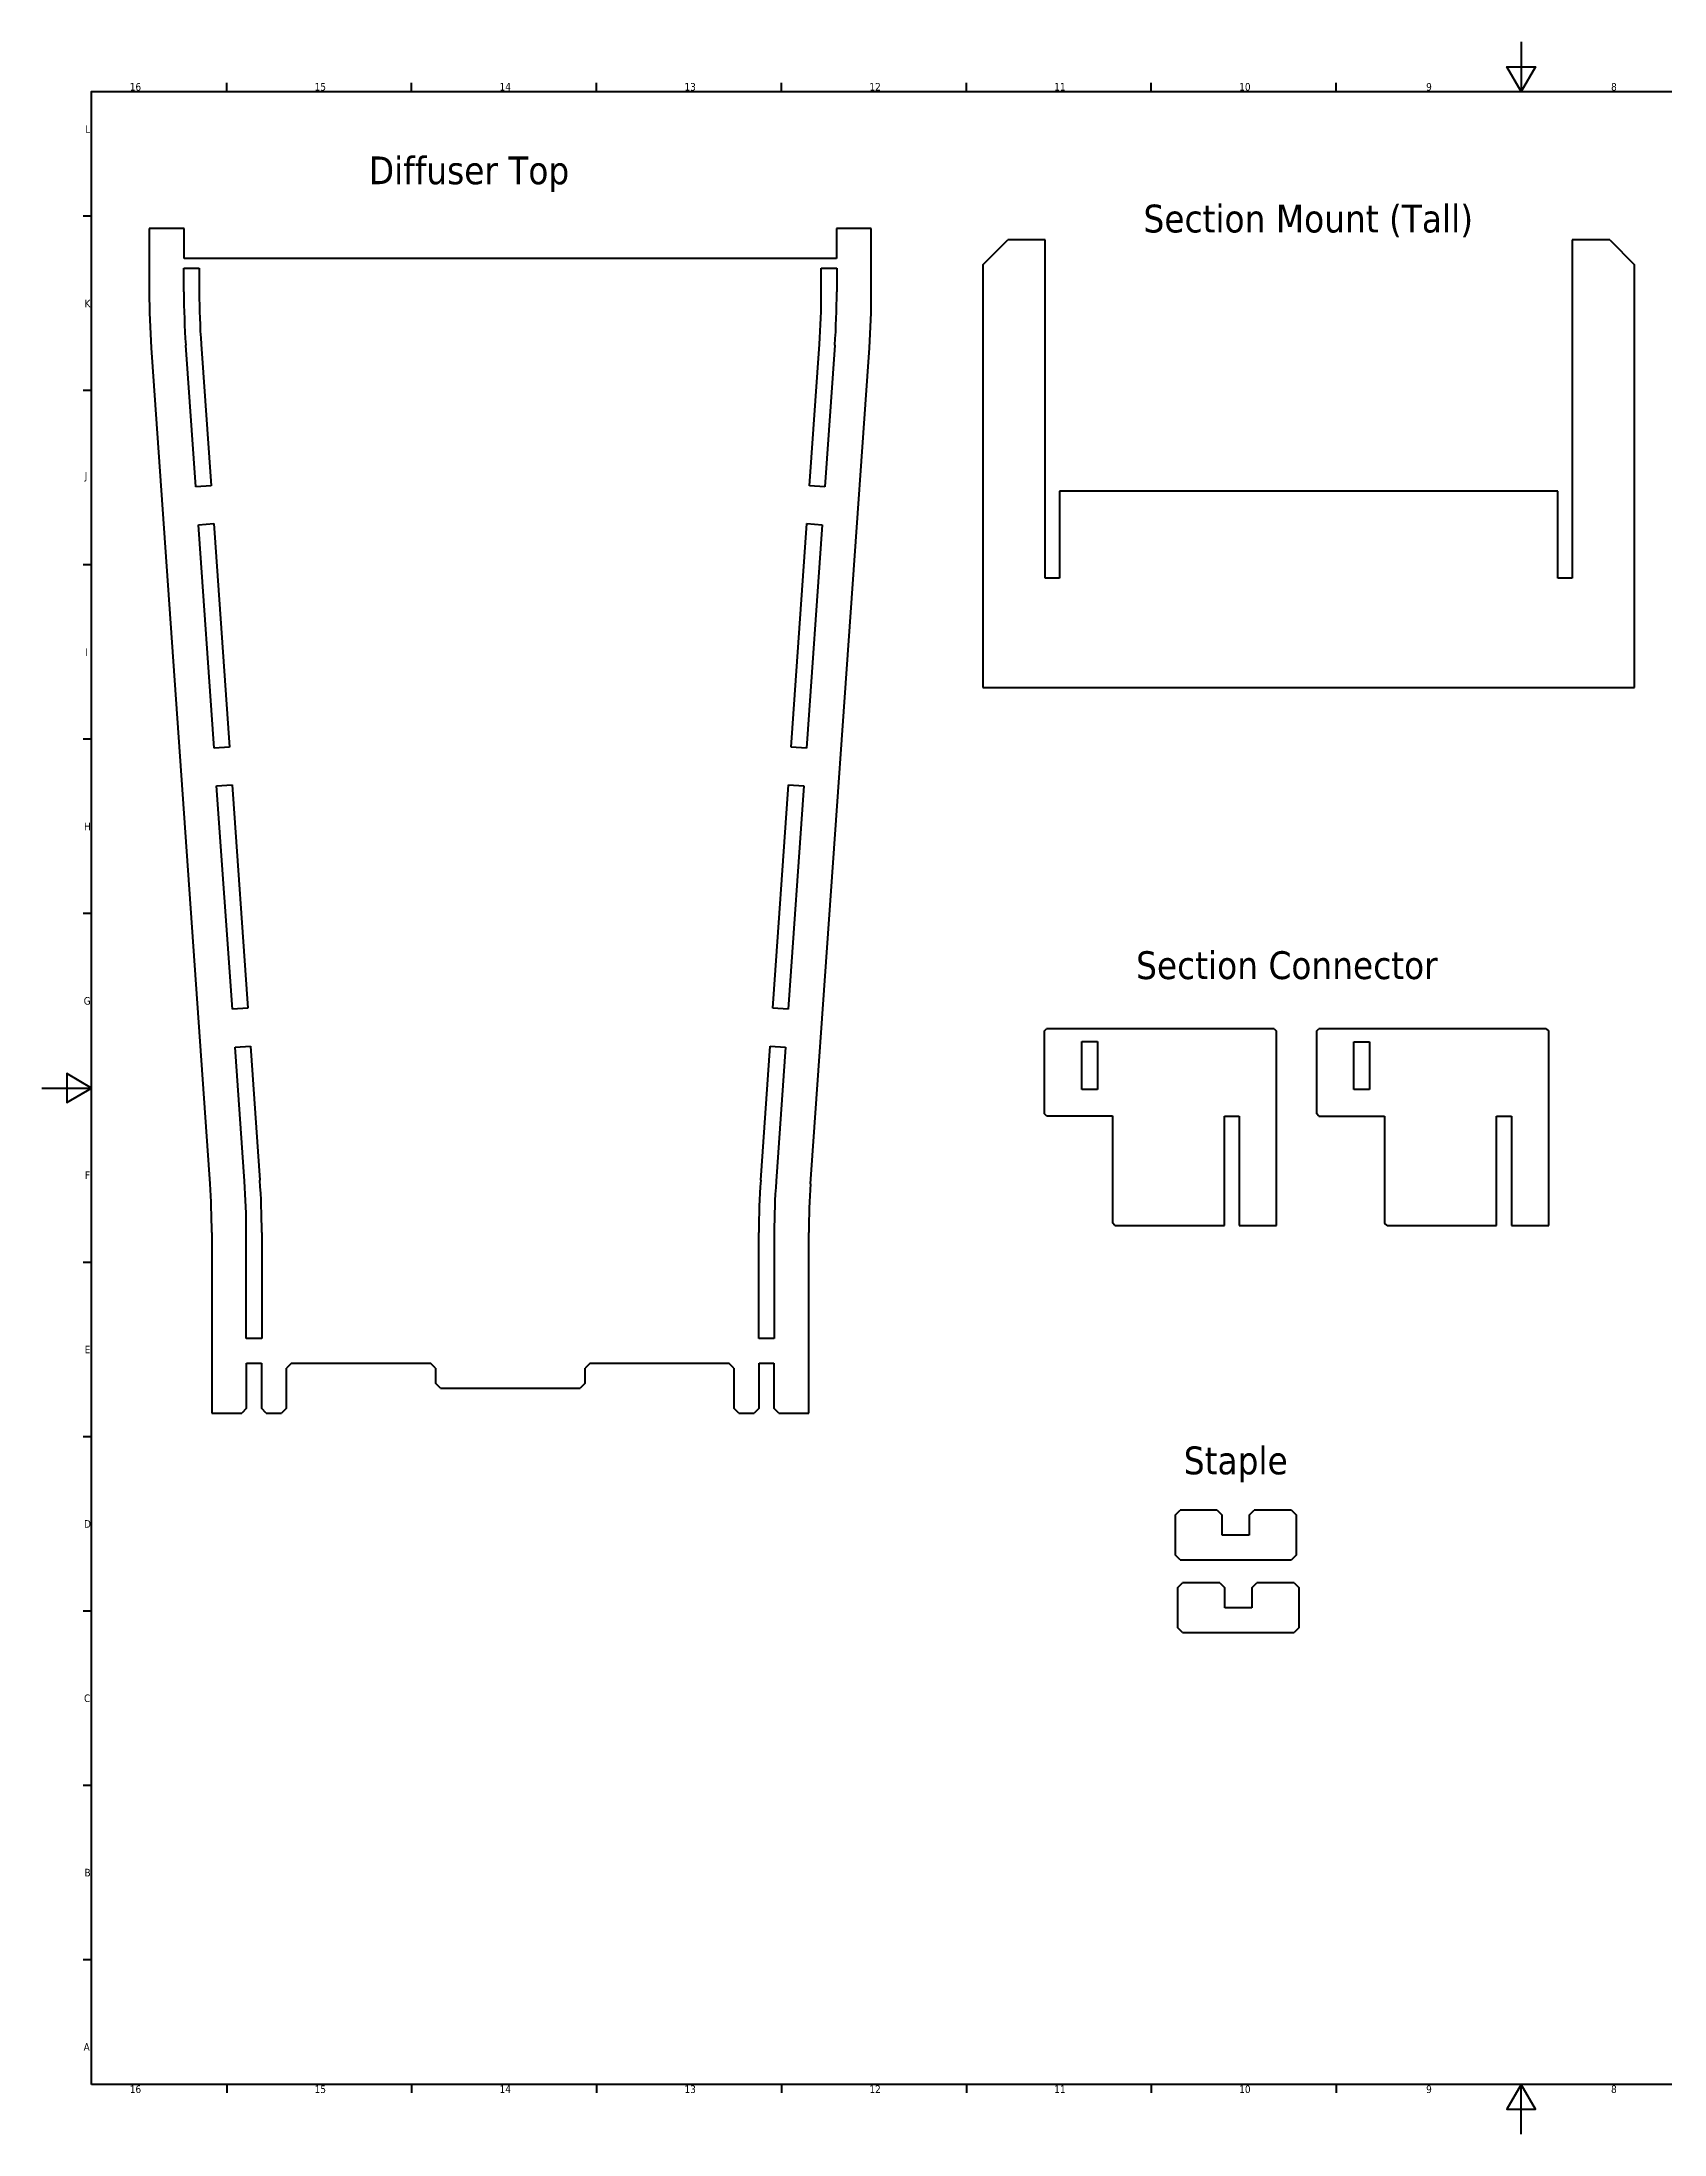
# Model space of a CAD drawing. Header units: inches. Extents: x 0 to 46.8, y 0 to 33.1.
# Drawn here: x 0 to 25.67, y 0 to 33.11 of the extents above; entities that cross this region are included whole.
import ezdxf

# ---------------------------------------------------------------- set-up
doc = ezdxf.new("R2010")
doc.units = ezdxf.units.IN
doc.header["$MEASUREMENT"] = 0
for name, color, linetype, lineweight in [('Border (ANSI)', 7, 'Continuous', 70), ('Symbol (ANSI)', 7, 'Continuous', 25), ('Visible (ANSI)', 7, 'Continuous', 50)]:
    doc.layers.add(name, color=color, linetype=linetype, lineweight=lineweight)
doc.styles.add('Note Text (ANSI)', font='tahoma.ttf')

# ---------------------------------------------------------------- blocks, each defined once
blk = doc.blocks.new('Borders Default Border')
at = {"layer": 'Border (ANSI)'}
for p, q in [((2.926, 32.323), (2.926, 32.459)), ((5.851, 32.323), (5.851, 32.459)), ((8.777, 32.323), (8.777, 32.459)), ((11.703, 32.323), (11.703, 32.459)), ((14.628, 32.323), (14.628, 32.459)), ((17.554, 32.323), (17.554, 32.459)), ((20.48, 32.323), (20.48, 32.459)), ((0.787, 30.351), (0.652, 30.351)), ((0.787, 27.592), (0.652, 27.592)), ((0.787, 24.833), (0.652, 24.833)), ((0.787, 22.073), (0.652, 22.073)), ((0.787, 19.314), (0.652, 19.314)), ((0.787, 13.796), (0.652, 13.796)), ((0.787, 11.037), (0.652, 11.037)), ((0.787, 8.278), (0.652, 8.278)), ((0.787, 5.518), (0.652, 5.518)), ((0.787, 2.759), (0.652, 2.759)), ((2.926, 0.787), (2.926, 0.652)), ((5.851, 0.787), (5.851, 0.652)), ((8.777, 0.787), (8.777, 0.652)), ((11.703, 0.787), (11.703, 0.652)), ((14.628, 0.787), (14.628, 0.652)), ((17.554, 0.787), (17.554, 0.652)), ((20.48, 0.787), (20.48, 0.652))]:
    blk.add_line(p, q, dxfattribs=at)
at = {"layer": 'Border (ANSI)', "flags": 128}
for points in [[(23.406, 33.11), (23.406, 32.323), (23.178, 32.717), (23.633, 32.717), (23.406, 32.323)], [(0.787, 0.787), (0.787, 32.323), (46.024, 32.323), (46.024, 0.787), (0.787, 0.787)], [(0, 16.555), (0.787, 16.555), (0.394, 16.782), (0.394, 16.328), (0.787, 16.555)], [(23.406, 0), (23.406, 0.787), (23.178, 0.394), (23.633, 0.394), (23.406, 0.787)]]:
    blk.add_lwpolyline(points, dxfattribs=at)
at = {"layer": 'Border (ANSI)', "char_height": 0.12, "attachment_point": 7, "style": 'Note Text (ANSI)'}
for s, insert in [('16', (1.391, 32.336)), ('15', (4.316, 32.336)), ('14', (7.242, 32.339)), ('13', (10.168, 32.336)), ('12', (13.094, 32.339)), ('11', (16.019, 32.339)), ('10', (18.945, 32.336)), ('9', (21.903, 32.336)), ('8', (24.829, 32.336)), ('L', (0.683, 31.671)), ('K', (0.675, 28.911)), ('J', (0.678, 26.151)), ('I', (0.688, 23.393)), ('H', (0.668, 20.634)), ('G', (0.662, 17.872)), ('F', (0.681, 15.116)), ('E', (0.677, 12.356)), ('D', (0.668, 9.597)), ('C', (0.667, 6.836)), ('B', (0.675, 4.079)), ('A', (0.661, 1.32)), ('16', (1.391, 0.649)), ('15', (4.316, 0.649)), ('14', (7.242, 0.652)), ('13', (10.168, 0.649)), ('12', (13.094, 0.652)), ('11', (16.019, 0.652)), ('10', (18.945, 0.649)), ('9', (21.903, 0.649)), ('8', (24.829, 0.649))]:
    blk.add_mtext(s, dxfattribs=dict(at, insert=insert))

msp = doc.modelspace()

# ---------------------------------------------------------------- linework, layer by layer
at = {"layer": 'Visible (ANSI)'}
for p, q in [((1.699, 30.155), (1.699, 29.153)), ((2.25, 30.155), (1.699, 30.155)), ((2.25, 29.683), (2.25, 30.155)), ((13.124, 30.155), (12.573, 30.155)), ((12.573, 30.155), (12.573, 29.683)), ((13.124, 29.153), (13.124, 30.155)), ((14.89, 29.584), (15.283, 29.978)), ((15.874, 29.978), (15.283, 29.978)), ((15.874, 24.624), (15.874, 29.978)), ((24.807, 29.978), (24.216, 29.978)), ((24.216, 29.978), (24.216, 24.624)), ((24.807, 29.978), (25.201, 29.584)), ((2.246, 29.153), (2.246, 29.529)), ((2.246, 29.529), (2.49, 29.529)), ((12.573, 29.683), (2.25, 29.683)), ((2.49, 29.529), (2.49, 29.153)), ((12.333, 29.153), (12.333, 29.529)), ((12.333, 29.529), (12.577, 29.529)), ((12.577, 29.529), (12.577, 29.153)), ((14.89, 29.584), (14.89, 22.892)), ((25.201, 22.892), (25.201, 29.584)), ((1.73, 28.269), (2.66, 15.041)), ((2.434, 26.067), (2.276, 28.308)), ((2.52, 28.325), (2.677, 26.085)), ((12.146, 26.085), (12.304, 28.325)), ((12.163, 15.041), (13.093, 28.269)), ((12.547, 28.308), (12.39, 26.067)), ((2.677, 26.085), (2.434, 26.067)), ((12.39, 26.067), (12.146, 26.085)), ((23.986, 26.002), (16.104, 26.002)), ((16.104, 26.002), (16.104, 24.624)), ((23.986, 24.624), (23.986, 26.002)), ((2.476, 25.469), (2.719, 25.486)), ((2.724, 21.934), (2.476, 25.469)), ((2.719, 25.486), (2.968, 21.951)), ((11.856, 21.951), (12.104, 25.486)), ((12.348, 25.469), (12.099, 21.934)), ((12.104, 25.486), (12.348, 25.469)), ((16.104, 24.624), (15.874, 24.624)), ((24.216, 24.624), (23.986, 24.624)), ((14.89, 22.892), (25.201, 22.892)), ((2.968, 21.951), (2.724, 21.934)), ((12.099, 21.934), (11.856, 21.951)), ((2.766, 21.335), (3.01, 21.352)), ((3.015, 17.8), (2.766, 21.335)), ((3.01, 21.352), (3.258, 17.817)), ((11.565, 17.817), (11.814, 21.352)), ((12.057, 21.335), (11.809, 17.8)), ((11.814, 21.352), (12.057, 21.335)), ((3.258, 17.817), (3.015, 17.8)), ((11.809, 17.8), (11.565, 17.817)), ((3.057, 17.201), (3.3, 17.218)), ((3.3, 17.218), (3.45, 15.097)), ((11.374, 15.097), (11.523, 17.218)), ((11.523, 17.218), (11.767, 17.201)), ((15.859, 17.455), (15.898, 17.494)), ((15.859, 17.455), (15.859, 16.152)), ((19.497, 17.494), (15.898, 17.494)), ((16.453, 16.534), (16.453, 17.29)), ((16.453, 17.29), (16.701, 17.29)), ((16.701, 17.29), (16.701, 16.534)), ((19.497, 17.494), (19.536, 17.455)), ((19.536, 14.38), (19.536, 17.455)), ((20.166, 17.454), (20.205, 17.493)), ((20.166, 17.454), (20.166, 16.151)), ((23.804, 17.493), (20.205, 17.493)), ((20.76, 16.532), (20.76, 17.288)), ((20.76, 17.288), (21.009, 17.288)), ((21.009, 17.288), (21.009, 16.532)), ((23.804, 17.493), (23.843, 17.454)), ((23.843, 14.379), (23.843, 17.454)), ((3.206, 15.08), (3.057, 17.201)), ((11.767, 17.201), (11.617, 15.08)), ((16.701, 16.534), (16.453, 16.534)), ((21.009, 16.532), (20.76, 16.532)), ((15.898, 16.113), (15.859, 16.152)), ((15.898, 16.113), (16.938, 16.113)), ((16.938, 16.113), (16.938, 14.42)), ((18.711, 16.111), (18.943, 16.111)), ((18.711, 14.38), (18.711, 16.111)), ((18.943, 16.111), (18.943, 14.38)), ((20.205, 16.111), (20.166, 16.151)), ((20.205, 16.111), (21.245, 16.111)), ((21.245, 16.111), (21.245, 14.418)), ((23.018, 16.109), (23.251, 16.109)), ((23.018, 14.379), (23.018, 16.109)), ((23.251, 16.109), (23.251, 14.379)), ((2.687, 14.268), (2.687, 11.411)), ((3.235, 12.592), (3.235, 14.268)), ((3.479, 14.268), (3.479, 12.592)), ((11.345, 12.592), (11.345, 14.268)), ((11.589, 14.268), (11.589, 12.592)), ((12.136, 11.411), (12.136, 14.268)), ((16.977, 14.38), (16.938, 14.42)), ((16.977, 14.38), (18.711, 14.38)), ((18.943, 14.38), (19.536, 14.38)), ((21.284, 14.379), (21.245, 14.418)), ((21.284, 14.379), (23.018, 14.379)), ((23.251, 14.379), (23.843, 14.379)), ((3.479, 12.592), (3.235, 12.592)), ((11.589, 12.592), (11.345, 12.592)), ((3.24, 11.49), (3.24, 12.199)), ((3.24, 12.199), (3.473, 12.199)), ((3.473, 12.199), (3.473, 11.49)), ((3.951, 12.203), (3.872, 12.124)), ((3.872, 11.49), (3.872, 12.124)), ((3.951, 12.203), (6.148, 12.203)), ((6.227, 12.124), (6.148, 12.203)), ((6.227, 12.124), (6.227, 11.884)), ((8.675, 12.203), (8.597, 12.124)), ((8.597, 11.884), (8.597, 12.124)), ((8.675, 12.203), (10.872, 12.203)), ((10.951, 12.124), (10.872, 12.203)), ((10.951, 12.124), (10.951, 11.49)), ((11.351, 11.49), (11.351, 12.199)), ((11.351, 12.199), (11.583, 12.199)), ((11.583, 12.199), (11.583, 11.49)), ((6.305, 11.805), (6.227, 11.884)), ((6.305, 11.805), (8.518, 11.805)), ((8.597, 11.884), (8.518, 11.805)), ((2.687, 11.411), (3.162, 11.411)), ((3.24, 11.49), (3.162, 11.411)), ((3.551, 11.411), (3.473, 11.49)), ((3.551, 11.411), (3.794, 11.411)), ((3.872, 11.49), (3.794, 11.411)), ((11.03, 11.411), (10.951, 11.49)), ((11.03, 11.411), (11.272, 11.411)), ((11.351, 11.49), (11.272, 11.411)), ((11.662, 11.411), (11.583, 11.49)), ((11.662, 11.411), (12.136, 11.411)), ((17.93, 9.796), (18.009, 9.874)), ((17.93, 9.796), (17.93, 9.166)), ((18.599, 9.874), (18.009, 9.874)), ((18.599, 9.874), (18.678, 9.796)), ((18.678, 9.481), (18.678, 9.796)), ((19.103, 9.796), (19.182, 9.874)), ((19.103, 9.796), (19.103, 9.481)), ((19.772, 9.874), (19.182, 9.874)), ((19.772, 9.874), (19.851, 9.796)), ((19.851, 9.166), (19.851, 9.796)), ((19.103, 9.481), (18.678, 9.481)), ((18.009, 9.087), (17.93, 9.166)), ((18.009, 9.087), (19.772, 9.087)), ((19.851, 9.166), (19.772, 9.087)), ((17.97, 8.646), (18.049, 8.725)), ((17.97, 8.646), (17.97, 8.016)), ((18.64, 8.725), (18.049, 8.725)), ((18.64, 8.725), (18.718, 8.646)), ((18.718, 8.331), (18.718, 8.646)), ((19.143, 8.646), (19.222, 8.725)), ((19.143, 8.646), (19.143, 8.331)), ((19.813, 8.725), (19.222, 8.725)), ((19.813, 8.725), (19.892, 8.646)), ((19.892, 8.016), (19.892, 8.646)), ((19.143, 8.331), (18.718, 8.331)), ((18.049, 7.937), (17.97, 8.016)), ((19.892, 8.016), (19.813, 7.937)), ((18.049, 7.937), (19.813, 7.937))]:
    msp.add_line(p, q, dxfattribs=at)
for centre, radius, start, end in [((14.298, 29.153), 12.598, 180, 184.0217), ((14.298, 29.153), 12.051, 180, 184.0217), ((14.298, 29.153), 11.807, 180, 184.0217), ((0.526, 29.153), 11.807, 355.9783, 0), ((0.526, 29.153), 12.051, 355.9783, 0), ((0.526, 29.153), 12.598, 355.9783, 0), ((-8.336, 14.268), 11.024, 0, 4.0217), ((-8.336, 14.268), 11.571, 0, 4.0217), ((-8.336, 14.268), 11.815, 0, 4.0217), ((23.16, 14.268), 11.815, 175.9783, 180), ((23.16, 14.268), 11.571, 175.9783, 180), ((23.16, 14.268), 11.024, 175.9783, 180)]:
    msp.add_arc(centre, radius, start, end, dxfattribs=at)

# ---------------------------------------------------------------- block references
msp.add_blockref('Borders Default Border', (0, 0))

# ---------------------------------------------------------------- texts
at = {"layer": 'Symbol (ANSI)', "char_height": 0.44, "attachment_point": 1, "line_spacing_factor": 0.536865, "style": 'Note Text (ANSI)'}
for s, insert, width in [('\\fTahoma|b0|i0;\\H0.4400;Diffuser Top\\P', (5.174, 31.297), 5.4023), ('\\fTahoma|b0|i0;\\H0.4400;Section Mount (Tall)\\P', (17.431, 30.534), 5.4023), ('\\fTahoma|b0|i0;\\H0.4400;Section Connector\\P', (17.314, 18.719), 4.84321)]:
    msp.add_mtext(s, dxfattribs=dict(at, insert=insert, width=width))
at = {"layer": 'Symbol (ANSI)', "insert": (18.069, 10.882), "char_height": 0.44, "width": 1.6484, "attachment_point": 1, "style": 'Note Text (ANSI)'}
msp.add_mtext('\\fTahoma|b0|i0;\\H0.4400;Staple', dxfattribs=at)

doc.saveas('drawing.dxf')
